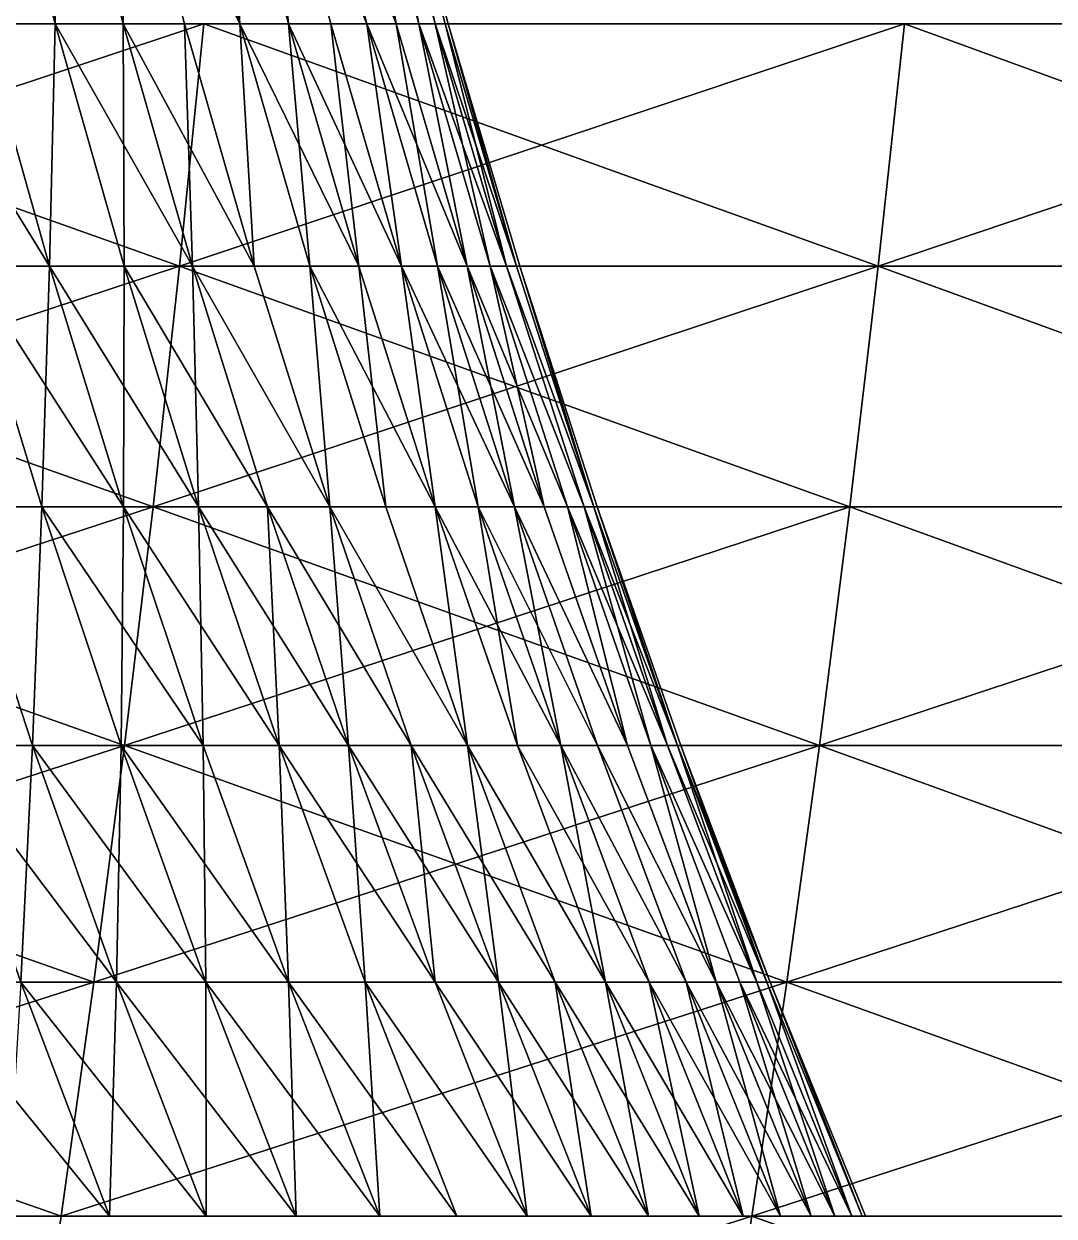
# Model space of a CAD drawing. Header units: millimetres. Extents: x -3250 to 6200, y -3250 to 3250.
# Drawn here: x 4596.4 to 4677.7, y -310.7 to -216.7 of the extents above; entities that cross this region are included whole.
import ezdxf

# ---------------------------------------------------------------- set-up
doc = ezdxf.new("R2010")
doc.units = ezdxf.units.MM
doc.header["$MEASUREMENT"] = 0
doc.layers.add('MESH_3D', color=2, linetype='CONTINUOUS')

msp = doc.modelspace()

# ---------------------------------------------------------------- linework, layer by layer
at = {"layer": 'MESH_3D'}
for points in [[(4593.03, -216.672, 2555.383), (4598.882, -216.672, 2575.229), (4593.913, -197.406, 2576.628)], [(4598.882, -216.672, 2575.229), (4599.235, -197.406, 2596.49), (4593.913, -197.406, 2576.628)], [(4598.882, -216.672, 2575.229), (4604.238, -216.672, 2595.216), (4599.235, -197.406, 2596.49)], [(4604.238, -216.672, 2595.216), (4604.06, -197.406, 2616.478), (4599.235, -197.406, 2596.49)], [(4604.06, -197.406, 2616.478), (4613.446, -216.672, 2635.558), (4608.386, -197.406, 2636.581)], [(4609.093, -216.672, 2615.33), (4613.446, -216.672, 2635.558), (4604.06, -197.406, 2616.478)], [(4604.238, -216.672, 2595.216), (4609.093, -216.672, 2615.33), (4604.06, -197.406, 2616.478)], [(4613.446, -216.672, 2635.558), (4612.209, -197.406, 2656.786), (4608.386, -197.406, 2636.581)], [(4617.293, -216.672, 2655.889), (4615.527, -197.406, 2677.079), (4612.209, -197.406, 2656.786)], [(4613.446, -216.672, 2635.558), (4617.293, -216.672, 2655.889), (4612.209, -197.406, 2656.786)], [(4615.527, -197.406, 2677.079), (4623.46, -216.672, 2696.807), (4618.338, -197.406, 2697.449)], [(4620.631, -216.672, 2676.31), (4623.46, -216.672, 2696.807), (4615.527, -197.406, 2677.079)], [(4617.293, -216.672, 2655.889), (4620.631, -216.672, 2676.31), (4615.527, -197.406, 2677.079)], [(4618.338, -197.406, 2697.449), (4625.777, -216.672, 2717.369), (4620.64, -197.406, 2717.883)], [(4623.46, -216.672, 2696.807), (4625.777, -216.672, 2717.369), (4618.338, -197.406, 2697.449)], [(4625.777, -216.672, 2717.369), (4622.432, -197.406, 2738.367), (4620.64, -197.406, 2717.883)], [(4627.58, -216.672, 2737.981), (4623.713, -197.406, 2758.89), (4622.432, -197.406, 2738.367)], [(4625.777, -216.672, 2717.369), (4627.58, -216.672, 2737.981), (4622.432, -197.406, 2738.367)], [(4628.869, -216.672, 2758.633), (4624.482, -197.406, 2779.439), (4623.713, -197.406, 2758.89)], [(4627.58, -216.672, 2737.981), (4628.869, -216.672, 2758.633), (4623.713, -197.406, 2758.89)], [(4629.643, -216.672, 2779.31), (4624.738, -197.406, 2800), (4624.482, -197.406, 2779.439)], [(4628.869, -216.672, 2758.633), (4629.643, -216.672, 2779.31), (4624.482, -197.406, 2779.439)], [(4629.643, -216.672, 2779.31), (4629.901, -216.672, 2800), (4624.738, -197.406, 2800)], [(4629.901, -216.672, 23900), (4624.738, -197.406, 2800), (4629.901, -216.672, 2800)], [(4554.845, -216.672, 553.318), (4608.692, -235.804, 578.136), (4553.048, -235.804, 558.665)], [(4610.622, -216.672, 26127.165), (4554.845, -216.672, 26146.682), (4553.048, -235.804, 26141.335)], [(4610.622, -216.672, 26127.165), (4553.048, -235.804, 26141.335), (4608.692, -235.804, 26121.864)], [(4554.845, -216.672, 553.318), (4610.622, -216.672, 572.835), (4608.692, -235.804, 578.136)], [(4598.421, -235.804, 24146.28), (4592.033, -235.804, 24166.109), (4586.685, -216.672, 24164.312)], [(4598.421, -235.804, 24146.28), (4586.685, -216.672, 24164.312), (4593.03, -216.672, 24144.617)], [(4592.033, -235.804, 2533.891), (4598.421, -235.804, 2553.72), (4593.03, -216.672, 2555.383)], [(4598.421, -235.804, 2553.72), (4598.882, -216.672, 2575.229), (4593.03, -216.672, 2555.383)], [(4598.882, -216.672, 24124.771), (4598.421, -235.804, 24146.28), (4593.03, -216.672, 24144.617)], [(4598.421, -235.804, 2553.72), (4604.313, -235.804, 2573.701), (4598.882, -216.672, 2575.229)], [(4604.313, -235.804, 24126.299), (4598.421, -235.804, 24146.28), (4598.882, -216.672, 24124.771)], [(4604.313, -235.804, 2573.701), (4604.238, -216.672, 2595.216), (4598.882, -216.672, 2575.229)], [(4609.705, -235.804, 24106.176), (4604.313, -235.804, 24126.299), (4598.882, -216.672, 24124.771)], [(4609.705, -235.804, 24106.176), (4598.882, -216.672, 24124.771), (4604.238, -216.672, 24104.784)], [(4609.705, -235.804, 2593.824), (4609.093, -216.672, 2615.33), (4604.238, -216.672, 2595.216)], [(4604.313, -235.804, 2573.701), (4609.705, -235.804, 2593.824), (4604.238, -216.672, 2595.216)], [(4614.593, -235.804, 24085.926), (4609.705, -235.804, 24106.176), (4604.238, -216.672, 24104.784)], [(4614.593, -235.804, 24085.926), (4604.238, -216.672, 24104.784), (4609.093, -216.672, 24084.67)], [(4610.622, -216.672, 572.835), (4663.834, -235.804, 598.988), (4608.692, -235.804, 578.136)], [(4665.895, -216.672, 26106.263), (4610.622, -216.672, 26127.165), (4608.692, -235.804, 26121.864)], [(4665.895, -216.672, 26106.263), (4608.692, -235.804, 26121.864), (4663.834, -235.804, 26101.012)], [(4614.593, -235.804, 2614.074), (4613.446, -216.672, 2635.558), (4609.093, -216.672, 2615.33)], [(4609.705, -235.804, 2593.824), (4614.593, -235.804, 2614.074), (4609.093, -216.672, 2615.33)], [(4613.446, -216.672, 24064.442), (4614.593, -235.804, 24085.926), (4609.093, -216.672, 24084.67)], [(4610.622, -216.672, 572.835), (4665.895, -216.672, 593.737), (4663.834, -235.804, 598.988)], [(4618.975, -235.804, 2634.441), (4617.293, -216.672, 2655.889), (4613.446, -216.672, 2635.558)], [(4614.593, -235.804, 2614.074), (4618.975, -235.804, 2634.441), (4613.446, -216.672, 2635.558)], [(4618.975, -235.804, 24065.559), (4614.593, -235.804, 24085.926), (4613.446, -216.672, 24064.442)], [(4622.848, -235.804, 24045.09), (4613.446, -216.672, 24064.442), (4617.293, -216.672, 24044.111)], [(4622.848, -235.804, 24045.09), (4618.975, -235.804, 24065.559), (4613.446, -216.672, 24064.442)], [(4617.293, -216.672, 2655.889), (4626.209, -235.804, 2675.469), (4620.631, -216.672, 2676.31)], [(4622.848, -235.804, 2654.91), (4626.209, -235.804, 2675.469), (4617.293, -216.672, 2655.889)], [(4618.975, -235.804, 2634.441), (4622.848, -235.804, 2654.91), (4617.293, -216.672, 2655.889)], [(4620.631, -216.672, 24023.69), (4622.848, -235.804, 24045.09), (4617.293, -216.672, 24044.111)], [(4626.209, -235.804, 2675.469), (4623.46, -216.672, 2696.807), (4620.631, -216.672, 2676.31)], [(4626.209, -235.804, 24024.531), (4622.848, -235.804, 24045.09), (4620.631, -216.672, 24023.69)], [(4623.46, -216.672, 24003.193), (4626.209, -235.804, 24024.531), (4620.631, -216.672, 24023.69)], [(4629.057, -235.804, 2696.106), (4625.777, -216.672, 2717.369), (4623.46, -216.672, 2696.807)], [(4626.209, -235.804, 2675.469), (4629.057, -235.804, 2696.106), (4623.46, -216.672, 2696.807)], [(4629.057, -235.804, 24003.894), (4626.209, -235.804, 24024.531), (4623.46, -216.672, 24003.193)], [(4631.39, -235.804, 23983.193), (4623.46, -216.672, 24003.193), (4625.777, -216.672, 23982.631)], [(4631.39, -235.804, 23983.193), (4629.057, -235.804, 24003.894), (4623.46, -216.672, 24003.193)], [(4631.39, -235.804, 2716.807), (4627.58, -216.672, 2737.981), (4625.777, -216.672, 2717.369)], [(4629.057, -235.804, 2696.106), (4631.39, -235.804, 2716.807), (4625.777, -216.672, 2717.369)], [(4627.58, -216.672, 23962.019), (4631.39, -235.804, 23983.193), (4625.777, -216.672, 23982.631)], [(4633.205, -235.804, 2737.56), (4628.869, -216.672, 2758.633), (4627.58, -216.672, 2737.981)], [(4631.39, -235.804, 2716.807), (4633.205, -235.804, 2737.56), (4627.58, -216.672, 2737.981)], [(4633.205, -235.804, 23962.44), (4631.39, -235.804, 23983.193), (4627.58, -216.672, 23962.019)], [(4634.503, -235.804, 23941.648), (4633.205, -235.804, 23962.44), (4627.58, -216.672, 23962.019)], [(4634.503, -235.804, 23941.648), (4627.58, -216.672, 23962.019), (4628.869, -216.672, 23941.367)], [(4634.503, -235.804, 2758.352), (4629.643, -216.672, 2779.31), (4628.869, -216.672, 2758.633)], [(4633.205, -235.804, 2737.56), (4634.503, -235.804, 2758.352), (4628.869, -216.672, 2758.633)], [(4635.282, -235.804, 23920.831), (4634.503, -235.804, 23941.648), (4628.869, -216.672, 23941.367)], [(4635.282, -235.804, 23920.831), (4628.869, -216.672, 23941.367), (4629.643, -216.672, 23920.69)], [(4635.282, -235.804, 2779.169), (4629.901, -216.672, 2800), (4629.643, -216.672, 2779.31)], [(4634.503, -235.804, 2758.352), (4635.282, -235.804, 2779.169), (4629.643, -216.672, 2779.31)], [(4635.282, -235.804, 23920.831), (4629.643, -216.672, 23920.69), (4629.901, -216.672, 23900)], [(4635.282, -235.804, 2779.169), (4635.542, -235.804, 2800), (4629.901, -216.672, 2800)], [(4635.542, -235.804, 23900), (4629.901, -216.672, 2800), (4635.542, -235.804, 2800)], [(4635.542, -235.804, 23900), (4629.901, -216.672, 23900), (4629.901, -216.672, 2800)], [(4635.282, -235.804, 23920.831), (4629.901, -216.672, 23900), (4635.542, -235.804, 23900)], [(4665.895, -216.672, 593.737), (4718.438, -235.804, 621.208), (4663.834, -235.804, 598.988)], [(4720.629, -216.672, 26083.99), (4663.834, -235.804, 26101.012), (4718.438, -235.804, 26078.792)], [(4720.629, -216.672, 26083.99), (4665.895, -216.672, 26106.263), (4663.834, -235.804, 26101.012)], [(4665.895, -216.672, 593.737), (4720.629, -216.672, 616.01), (4718.438, -235.804, 621.208)], [(4553.048, -235.804, 558.665), (4606.6, -254.789, 583.884), (4551.1, -254.789, 564.463)], [(4608.692, -235.804, 26121.864), (4551.1, -254.789, 26135.537), (4606.6, -254.789, 26116.116)], [(4608.692, -235.804, 26121.864), (4553.048, -235.804, 26141.335), (4551.1, -254.789, 26135.537)], [(4553.048, -235.804, 558.665), (4608.692, -235.804, 578.136), (4606.6, -254.789, 583.884)], [(4590.9, -254.789, 2512.136), (4597.831, -254.789, 2531.943), (4592.033, -235.804, 2533.891)], [(4597.831, -254.789, 24168.057), (4590.9, -254.789, 24187.864), (4592.033, -235.804, 24166.109)], [(4597.831, -254.789, 2531.943), (4598.421, -235.804, 2553.72), (4592.033, -235.804, 2533.891)], [(4604.266, -254.789, 24148.083), (4597.831, -254.789, 24168.057), (4592.033, -235.804, 24166.109)], [(4604.266, -254.789, 24148.083), (4592.033, -235.804, 24166.109), (4598.421, -235.804, 24146.28)], [(4597.831, -254.789, 2531.943), (4604.266, -254.789, 2551.917), (4598.421, -235.804, 2553.72)], [(4598.421, -235.804, 2553.72), (4610.201, -254.789, 2572.045), (4604.313, -235.804, 2573.701)], [(4604.266, -254.789, 2551.917), (4610.201, -254.789, 2572.045), (4598.421, -235.804, 2553.72)], [(4604.313, -235.804, 24126.299), (4604.266, -254.789, 24148.083), (4598.421, -235.804, 24146.28)], [(4610.201, -254.789, 24127.955), (4604.266, -254.789, 24148.083), (4604.313, -235.804, 24126.299)], [(4610.201, -254.789, 2572.045), (4609.705, -235.804, 2593.824), (4604.313, -235.804, 2573.701)], [(4615.632, -254.789, 24107.685), (4610.201, -254.789, 24127.955), (4604.313, -235.804, 24126.299)], [(4615.632, -254.789, 24107.685), (4604.313, -235.804, 24126.299), (4609.705, -235.804, 24106.176)], [(4608.692, -235.804, 578.136), (4661.599, -254.789, 604.681), (4606.6, -254.789, 583.884)], [(4663.834, -235.804, 26101.012), (4606.6, -254.789, 26116.116), (4661.599, -254.789, 26095.319)], [(4663.834, -235.804, 26101.012), (4608.692, -235.804, 26121.864), (4606.6, -254.789, 26116.116)], [(4608.692, -235.804, 578.136), (4663.834, -235.804, 598.988), (4661.599, -254.789, 604.681)], [(4609.705, -235.804, 2593.824), (4620.556, -254.789, 2612.713), (4614.593, -235.804, 2614.074)], [(4615.632, -254.789, 2592.315), (4620.556, -254.789, 2612.713), (4609.705, -235.804, 2593.824)], [(4610.201, -254.789, 2572.045), (4615.632, -254.789, 2592.315), (4609.705, -235.804, 2593.824)], [(4620.556, -254.789, 24087.287), (4615.632, -254.789, 24107.685), (4609.705, -235.804, 24106.176)], [(4620.556, -254.789, 24087.287), (4609.705, -235.804, 24106.176), (4614.593, -235.804, 24085.926)], [(4620.556, -254.789, 2612.713), (4618.975, -235.804, 2634.441), (4614.593, -235.804, 2614.074)], [(4618.975, -235.804, 24065.559), (4620.556, -254.789, 24087.287), (4614.593, -235.804, 24085.926)], [(4624.97, -254.789, 2633.229), (4622.848, -235.804, 2654.91), (4618.975, -235.804, 2634.441)], [(4620.556, -254.789, 2612.713), (4624.97, -254.789, 2633.229), (4618.975, -235.804, 2634.441)], [(4624.97, -254.789, 24066.771), (4620.556, -254.789, 24087.287), (4618.975, -235.804, 24065.559)], [(4628.871, -254.789, 24046.152), (4618.975, -235.804, 24065.559), (4622.848, -235.804, 24045.09)], [(4628.871, -254.789, 24046.152), (4624.97, -254.789, 24066.771), (4618.975, -235.804, 24065.559)], [(4628.871, -254.789, 2653.848), (4626.209, -235.804, 2675.469), (4622.848, -235.804, 2654.91)], [(4624.97, -254.789, 2633.229), (4628.871, -254.789, 2653.848), (4622.848, -235.804, 2654.91)], [(4626.209, -235.804, 24024.531), (4628.871, -254.789, 24046.152), (4622.848, -235.804, 24045.09)], [(4632.257, -254.789, 2674.557), (4629.057, -235.804, 2696.106), (4626.209, -235.804, 2675.469)], [(4628.871, -254.789, 2653.848), (4632.257, -254.789, 2674.557), (4626.209, -235.804, 2675.469)], [(4632.257, -254.789, 24025.443), (4628.871, -254.789, 24046.152), (4626.209, -235.804, 24024.531)], [(4635.126, -254.789, 24004.655), (4626.209, -235.804, 24024.531), (4629.057, -235.804, 24003.894)], [(4635.126, -254.789, 24004.655), (4632.257, -254.789, 24025.443), (4626.209, -235.804, 24024.531)], [(4635.126, -254.789, 2695.345), (4631.39, -235.804, 2716.807), (4629.057, -235.804, 2696.106)], [(4632.257, -254.789, 2674.557), (4635.126, -254.789, 2695.345), (4629.057, -235.804, 2696.106)], [(4637.476, -254.789, 23983.802), (4629.057, -235.804, 24003.894), (4631.39, -235.804, 23983.193)], [(4637.476, -254.789, 23983.802), (4635.126, -254.789, 24004.655), (4629.057, -235.804, 24003.894)], [(4637.476, -254.789, 2716.198), (4633.205, -235.804, 2737.56), (4631.39, -235.804, 2716.807)], [(4635.126, -254.789, 2695.345), (4637.476, -254.789, 2716.198), (4631.39, -235.804, 2716.807)], [(4639.305, -254.789, 23962.897), (4631.39, -235.804, 23983.193), (4633.205, -235.804, 23962.44)], [(4639.305, -254.789, 23962.897), (4637.476, -254.789, 23983.802), (4631.39, -235.804, 23983.193)], [(4633.205, -235.804, 2737.56), (4640.612, -254.789, 2758.047), (4634.503, -235.804, 2758.352)], [(4639.305, -254.789, 2737.103), (4640.612, -254.789, 2758.047), (4633.205, -235.804, 2737.56)], [(4637.476, -254.789, 2716.198), (4639.305, -254.789, 2737.103), (4633.205, -235.804, 2737.56)], [(4640.612, -254.789, 23941.953), (4639.305, -254.789, 23962.897), (4633.205, -235.804, 23962.44)], [(4640.612, -254.789, 23941.953), (4633.205, -235.804, 23962.44), (4634.503, -235.804, 23941.648)], [(4634.503, -235.804, 2758.352), (4641.397, -254.789, 2779.017), (4635.282, -235.804, 2779.169)], [(4640.612, -254.789, 2758.047), (4641.397, -254.789, 2779.017), (4634.503, -235.804, 2758.352)], [(4641.397, -254.789, 23920.983), (4640.612, -254.789, 23941.953), (4634.503, -235.804, 23941.648)], [(4641.397, -254.789, 23920.983), (4634.503, -235.804, 23941.648), (4635.282, -235.804, 23920.831)], [(4641.397, -254.789, 2779.017), (4635.542, -235.804, 2800), (4635.282, -235.804, 2779.169)], [(4641.397, -254.789, 23920.983), (4635.282, -235.804, 23920.831), (4635.542, -235.804, 23900)], [(4641.397, -254.789, 2779.017), (4641.658, -254.789, 2800), (4635.542, -235.804, 2800)], [(4635.542, -235.804, 23900), (4635.542, -235.804, 2800), (4641.658, -254.789, 2800)], [(4641.658, -254.789, 23900), (4635.542, -235.804, 23900), (4641.658, -254.789, 2800)], [(4641.397, -254.789, 23920.983), (4635.542, -235.804, 23900), (4641.658, -254.789, 23900)], [(4663.834, -235.804, 598.988), (4716.062, -254.789, 626.844), (4661.599, -254.789, 604.681)], [(4716.062, -254.789, 26073.156), (4663.834, -235.804, 26101.012), (4661.599, -254.789, 26095.319)], [(4663.834, -235.804, 598.988), (4718.438, -235.804, 621.208), (4716.062, -254.789, 626.844)], [(4718.438, -235.804, 26078.792), (4663.834, -235.804, 26101.012), (4716.062, -254.789, 26073.156)], [(4551.1, -254.789, 564.463), (4604.347, -273.616, 590.074), (4549.002, -273.616, 570.708)], [(4606.6, -254.789, 26116.116), (4551.1, -254.789, 26135.537), (4549.002, -273.616, 26129.292)], [(4606.6, -254.789, 26116.116), (4549.002, -273.616, 26129.292), (4604.347, -273.616, 26109.926)], [(4551.1, -254.789, 564.463), (4606.6, -254.789, 583.884), (4604.347, -273.616, 590.074)], [(4589.61, -273.616, 2490.101), (4597.09, -273.616, 2509.883), (4590.9, -254.789, 2512.136)], [(4597.09, -273.616, 24190.117), (4589.61, -273.616, 24209.899), (4590.9, -254.789, 24187.864)], [(4597.09, -273.616, 2509.883), (4597.831, -254.789, 2531.943), (4590.9, -254.789, 2512.136)], [(4597.831, -254.789, 24168.057), (4597.09, -273.616, 24190.117), (4590.9, -254.789, 24187.864)], [(4597.09, -273.616, 2509.883), (4604.075, -273.616, 2529.845), (4597.831, -254.789, 2531.943)], [(4604.075, -273.616, 24170.155), (4597.09, -273.616, 24190.117), (4597.831, -254.789, 24168.057)], [(4604.075, -273.616, 2529.845), (4604.266, -254.789, 2551.917), (4597.831, -254.789, 2531.943)], [(4610.561, -273.616, 24150.025), (4604.075, -273.616, 24170.155), (4597.831, -254.789, 24168.057)], [(4610.561, -273.616, 24150.025), (4597.831, -254.789, 24168.057), (4604.266, -254.789, 24148.083)], [(4604.075, -273.616, 2529.845), (4610.561, -273.616, 2549.975), (4604.266, -254.789, 2551.917)], [(4604.266, -254.789, 2551.917), (4616.542, -273.616, 2570.261), (4610.201, -254.789, 2572.045)], [(4610.561, -273.616, 2549.975), (4616.542, -273.616, 2570.261), (4604.266, -254.789, 2551.917)], [(4610.201, -254.789, 24127.955), (4610.561, -273.616, 24150.025), (4604.266, -254.789, 24148.083)], [(4604.347, -273.616, 590.074), (4661.599, -254.789, 604.681), (4659.192, -273.616, 610.814)], [(4606.6, -254.789, 583.884), (4661.599, -254.789, 604.681), (4604.347, -273.616, 590.074)], [(4659.192, -273.616, 26089.186), (4606.6, -254.789, 26116.116), (4604.347, -273.616, 26109.926)], [(4661.599, -254.789, 26095.319), (4606.6, -254.789, 26116.116), (4659.192, -273.616, 26089.186)], [(4616.542, -273.616, 2570.261), (4615.632, -254.789, 2592.315), (4610.201, -254.789, 2572.045)], [(4616.542, -273.616, 24129.739), (4610.561, -273.616, 24150.025), (4610.201, -254.789, 24127.955)], [(4622.016, -273.616, 24109.311), (4610.201, -254.789, 24127.955), (4615.632, -254.789, 24107.685)], [(4622.016, -273.616, 24109.311), (4616.542, -273.616, 24129.739), (4610.201, -254.789, 24127.955)], [(4622.016, -273.616, 2590.689), (4620.556, -254.789, 2612.713), (4615.632, -254.789, 2592.315)], [(4616.542, -273.616, 2570.261), (4622.016, -273.616, 2590.689), (4615.632, -254.789, 2592.315)], [(4626.979, -273.616, 24088.752), (4622.016, -273.616, 24109.311), (4615.632, -254.789, 24107.685)], [(4626.979, -273.616, 24088.752), (4615.632, -254.789, 24107.685), (4620.556, -254.789, 24087.287)], [(4620.556, -254.789, 2612.713), (4631.427, -273.616, 2631.923), (4624.97, -254.789, 2633.229)], [(4626.979, -273.616, 2611.248), (4631.427, -273.616, 2631.923), (4620.556, -254.789, 2612.713)], [(4622.016, -273.616, 2590.689), (4626.979, -273.616, 2611.248), (4620.556, -254.789, 2612.713)], [(4631.427, -273.616, 24068.077), (4626.979, -273.616, 24088.752), (4620.556, -254.789, 24087.287)], [(4631.427, -273.616, 24068.077), (4620.556, -254.789, 24087.287), (4624.97, -254.789, 24066.771)], [(4631.427, -273.616, 2631.923), (4628.871, -254.789, 2653.848), (4624.97, -254.789, 2633.229)], [(4628.871, -254.789, 24046.152), (4631.427, -273.616, 24068.077), (4624.97, -254.789, 24066.771)], [(4635.359, -273.616, 2652.704), (4632.257, -254.789, 2674.557), (4628.871, -254.789, 2653.848)], [(4631.427, -273.616, 2631.923), (4635.359, -273.616, 2652.704), (4628.871, -254.789, 2653.848)], [(4635.359, -273.616, 24047.296), (4631.427, -273.616, 24068.077), (4628.871, -254.789, 24046.152)], [(4638.772, -273.616, 24026.424), (4635.359, -273.616, 24047.296), (4628.871, -254.789, 24046.152)], [(4638.772, -273.616, 24026.424), (4628.871, -254.789, 24046.152), (4632.257, -254.789, 24025.443)], [(4632.257, -254.789, 2674.557), (4641.663, -273.616, 2694.526), (4635.126, -254.789, 2695.345)], [(4638.772, -273.616, 2673.576), (4641.663, -273.616, 2694.526), (4632.257, -254.789, 2674.557)], [(4635.359, -273.616, 2652.704), (4638.772, -273.616, 2673.576), (4632.257, -254.789, 2674.557)], [(4635.126, -254.789, 24004.655), (4638.772, -273.616, 24026.424), (4632.257, -254.789, 24025.443)], [(4635.126, -254.789, 2695.345), (4644.031, -273.616, 2715.542), (4637.476, -254.789, 2716.198)], [(4641.663, -273.616, 2694.526), (4644.031, -273.616, 2715.542), (4635.126, -254.789, 2695.345)], [(4641.663, -273.616, 24005.474), (4638.772, -273.616, 24026.424), (4635.126, -254.789, 24004.655)], [(4644.031, -273.616, 23984.458), (4635.126, -254.789, 24004.655), (4637.476, -254.789, 23983.802)], [(4644.031, -273.616, 23984.458), (4641.663, -273.616, 24005.474), (4635.126, -254.789, 24004.655)], [(4644.031, -273.616, 2715.542), (4639.305, -254.789, 2737.103), (4637.476, -254.789, 2716.198)], [(4639.305, -254.789, 23962.897), (4644.031, -273.616, 23984.458), (4637.476, -254.789, 23983.802)], [(4645.874, -273.616, 2736.611), (4640.612, -254.789, 2758.047), (4639.305, -254.789, 2737.103)], [(4644.031, -273.616, 2715.542), (4645.874, -273.616, 2736.611), (4639.305, -254.789, 2737.103)], [(4645.874, -273.616, 23963.389), (4644.031, -273.616, 23984.458), (4639.305, -254.789, 23962.897)], [(4647.191, -273.616, 23942.282), (4645.874, -273.616, 23963.389), (4639.305, -254.789, 23962.897)], [(4647.191, -273.616, 23942.282), (4639.305, -254.789, 23962.897), (4640.612, -254.789, 23941.953)], [(4647.191, -273.616, 2757.718), (4641.397, -254.789, 2779.017), (4640.612, -254.789, 2758.047)], [(4645.874, -273.616, 2736.611), (4647.191, -273.616, 2757.718), (4640.612, -254.789, 2758.047)], [(4647.982, -273.616, 23921.147), (4647.191, -273.616, 23942.282), (4640.612, -254.789, 23941.953)], [(4647.982, -273.616, 23921.147), (4640.612, -254.789, 23941.953), (4641.397, -254.789, 23920.983)], [(4647.982, -273.616, 2778.853), (4641.658, -254.789, 2800), (4641.397, -254.789, 2779.017)], [(4647.191, -273.616, 2757.718), (4647.982, -273.616, 2778.853), (4641.397, -254.789, 2779.017)], [(4647.982, -273.616, 23921.147), (4641.397, -254.789, 23920.983), (4641.658, -254.789, 23900)], [(4647.982, -273.616, 2778.853), (4648.246, -273.616, 2800), (4641.658, -254.789, 2800)], [(4648.246, -273.616, 23900), (4641.658, -254.789, 2800), (4648.246, -273.616, 2800)], [(4648.246, -273.616, 23900), (4641.658, -254.789, 23900), (4641.658, -254.789, 2800)], [(4647.982, -273.616, 23921.147), (4641.658, -254.789, 23900), (4648.246, -273.616, 23900)], [(4661.599, -254.789, 604.681), (4713.503, -273.616, 632.915), (4659.192, -273.616, 610.814)], [(4716.062, -254.789, 26073.156), (4659.192, -273.616, 26089.186), (4713.503, -273.616, 26067.085)], [(4716.062, -254.789, 26073.156), (4661.599, -254.789, 26095.319), (4659.192, -273.616, 26089.186)], [(4661.599, -254.789, 604.681), (4716.062, -254.789, 626.844), (4713.503, -273.616, 632.915)], [(4549.002, -273.616, 570.708), (4601.934, -292.273, 596.704), (4546.755, -292.273, 577.396)], [(4604.347, -273.616, 26109.926), (4549.002, -273.616, 26129.292), (4546.755, -292.273, 26122.604)], [(4604.347, -273.616, 26109.926), (4546.755, -292.273, 26122.604), (4601.934, -292.273, 26103.296)], [(4549.002, -273.616, 570.708), (4604.347, -273.616, 590.074), (4601.934, -292.273, 596.704)], [(4596.177, -292.273, 2487.523), (4597.09, -273.616, 2509.883), (4589.61, -273.616, 2490.101)], [(4603.72, -292.273, 24192.53), (4596.177, -292.273, 24212.477), (4589.61, -273.616, 24209.899)], [(4603.72, -292.273, 24192.53), (4589.61, -273.616, 24209.899), (4597.09, -273.616, 24190.117)], [(4596.177, -292.273, 2487.523), (4603.72, -292.273, 2507.47), (4597.09, -273.616, 2509.883)], [(4603.72, -292.273, 2507.47), (4604.075, -273.616, 2529.845), (4597.09, -273.616, 2509.883)], [(4610.763, -292.273, 24172.402), (4603.72, -292.273, 24192.53), (4597.09, -273.616, 24190.117)], [(4610.763, -292.273, 24172.402), (4597.09, -273.616, 24190.117), (4604.075, -273.616, 24170.155)], [(4604.347, -273.616, 590.074), (4656.615, -292.273, 617.381), (4601.934, -292.273, 596.704)], [(4659.192, -273.616, 26089.186), (4604.347, -273.616, 26109.926), (4601.934, -292.273, 26103.296)], [(4659.192, -273.616, 26089.186), (4601.934, -292.273, 26103.296), (4656.615, -292.273, 26082.619)], [(4603.72, -292.273, 2507.47), (4610.763, -292.273, 2527.598), (4604.075, -273.616, 2529.845)], [(4610.763, -292.273, 2527.598), (4610.561, -273.616, 2549.975), (4604.075, -273.616, 2529.845)], [(4617.302, -292.273, 24152.104), (4610.763, -292.273, 24172.402), (4604.075, -273.616, 24170.155)], [(4617.302, -292.273, 24152.104), (4604.075, -273.616, 24170.155), (4610.561, -273.616, 24150.025)], [(4604.347, -273.616, 590.074), (4659.192, -273.616, 610.814), (4656.615, -292.273, 617.381)], [(4617.302, -292.273, 2547.896), (4616.542, -273.616, 2570.261), (4610.561, -273.616, 2549.975)], [(4610.763, -292.273, 2527.598), (4617.302, -292.273, 2547.896), (4610.561, -273.616, 2549.975)], [(4616.542, -273.616, 24129.739), (4617.302, -292.273, 24152.104), (4610.561, -273.616, 24150.025)], [(4623.333, -292.273, 2568.35), (4622.016, -273.616, 2590.689), (4616.542, -273.616, 2570.261)], [(4617.302, -292.273, 2547.896), (4623.333, -292.273, 2568.35), (4616.542, -273.616, 2570.261)], [(4623.333, -292.273, 24131.65), (4617.302, -292.273, 24152.104), (4616.542, -273.616, 24129.739)], [(4628.853, -292.273, 24111.052), (4616.542, -273.616, 24129.739), (4622.016, -273.616, 24109.311)], [(4628.853, -292.273, 24111.052), (4623.333, -292.273, 24131.65), (4616.542, -273.616, 24129.739)], [(4628.853, -292.273, 2588.948), (4626.979, -273.616, 2611.248), (4622.016, -273.616, 2590.689)], [(4623.333, -292.273, 2568.35), (4628.853, -292.273, 2588.948), (4622.016, -273.616, 2590.689)], [(4633.857, -292.273, 24090.322), (4622.016, -273.616, 24109.311), (4626.979, -273.616, 24088.752)], [(4633.857, -292.273, 24090.322), (4628.853, -292.273, 24111.052), (4622.016, -273.616, 24109.311)], [(4633.857, -292.273, 2609.678), (4631.427, -273.616, 2631.923), (4626.979, -273.616, 2611.248)], [(4628.853, -292.273, 2588.948), (4633.857, -292.273, 2609.678), (4626.979, -273.616, 2611.248)], [(4638.343, -292.273, 24069.475), (4633.857, -292.273, 24090.322), (4626.979, -273.616, 24088.752)], [(4638.343, -292.273, 24069.475), (4626.979, -273.616, 24088.752), (4631.427, -273.616, 24068.077)], [(4631.427, -273.616, 2631.923), (4642.307, -292.273, 2651.479), (4635.359, -273.616, 2652.704)], [(4638.343, -292.273, 2630.525), (4642.307, -292.273, 2651.479), (4631.427, -273.616, 2631.923)], [(4633.857, -292.273, 2609.678), (4638.343, -292.273, 2630.525), (4631.427, -273.616, 2631.923)], [(4642.307, -292.273, 24048.521), (4638.343, -292.273, 24069.475), (4631.427, -273.616, 24068.077)], [(4642.307, -292.273, 24048.521), (4631.427, -273.616, 24068.077), (4635.359, -273.616, 24047.296)], [(4642.307, -292.273, 2651.479), (4638.772, -273.616, 2673.576), (4635.359, -273.616, 2652.704)], [(4645.748, -292.273, 24027.476), (4635.359, -273.616, 24047.296), (4638.772, -273.616, 24026.424)], [(4645.748, -292.273, 24027.476), (4642.307, -292.273, 24048.521), (4635.359, -273.616, 24047.296)], [(4638.772, -273.616, 2673.576), (4648.663, -292.273, 2693.649), (4641.663, -273.616, 2694.526)], [(4645.748, -292.273, 2672.524), (4648.663, -292.273, 2693.649), (4638.772, -273.616, 2673.576)], [(4642.307, -292.273, 2651.479), (4645.748, -292.273, 2672.524), (4638.772, -273.616, 2673.576)], [(4648.663, -292.273, 24006.351), (4645.748, -292.273, 24027.476), (4638.772, -273.616, 24026.424)], [(4648.663, -292.273, 24006.351), (4638.772, -273.616, 24026.424), (4641.663, -273.616, 24005.474)], [(4641.663, -273.616, 2694.526), (4651.051, -292.273, 2714.84), (4644.031, -273.616, 2715.542)], [(4648.663, -292.273, 2693.649), (4651.051, -292.273, 2714.84), (4641.663, -273.616, 2694.526)], [(4651.051, -292.273, 23985.16), (4641.663, -273.616, 24005.474), (4644.031, -273.616, 23984.458)], [(4651.051, -292.273, 23985.16), (4648.663, -292.273, 24006.351), (4641.663, -273.616, 24005.474)], [(4651.051, -292.273, 2714.84), (4645.874, -273.616, 2736.611), (4644.031, -273.616, 2715.542)], [(4645.874, -273.616, 23963.389), (4651.051, -292.273, 23985.16), (4644.031, -273.616, 23984.458)], [(4645.874, -273.616, 2736.611), (4654.238, -292.273, 2757.367), (4647.191, -273.616, 2757.718)], [(4652.909, -292.273, 2736.083), (4654.238, -292.273, 2757.367), (4645.874, -273.616, 2736.611)], [(4651.051, -292.273, 2714.84), (4652.909, -292.273, 2736.083), (4645.874, -273.616, 2736.611)], [(4652.909, -292.273, 23963.917), (4651.051, -292.273, 23985.16), (4645.874, -273.616, 23963.389)], [(4654.238, -292.273, 23942.633), (4645.874, -273.616, 23963.389), (4647.191, -273.616, 23942.282)], [(4654.238, -292.273, 23942.633), (4652.909, -292.273, 23963.917), (4645.874, -273.616, 23963.389)], [(4654.238, -292.273, 2757.367), (4647.982, -273.616, 2778.853), (4647.191, -273.616, 2757.718)], [(4655.035, -292.273, 23921.323), (4654.238, -292.273, 23942.633), (4647.191, -273.616, 23942.282)], [(4655.035, -292.273, 23921.323), (4647.191, -273.616, 23942.282), (4647.982, -273.616, 23921.147)], [(4647.982, -273.616, 2778.853), (4655.301, -292.273, 2800), (4648.246, -273.616, 2800)], [(4655.035, -292.273, 2778.677), (4655.301, -292.273, 2800), (4647.982, -273.616, 2778.853)], [(4654.238, -292.273, 2757.367), (4655.035, -292.273, 2778.677), (4647.982, -273.616, 2778.853)], [(4655.035, -292.273, 23921.323), (4647.982, -273.616, 23921.147), (4648.246, -273.616, 23900)], [(4655.301, -292.273, 23900), (4648.246, -273.616, 2800), (4655.301, -292.273, 2800)], [(4655.301, -292.273, 23900), (4648.246, -273.616, 23900), (4648.246, -273.616, 2800)], [(4655.035, -292.273, 23921.323), (4648.246, -273.616, 23900), (4655.301, -292.273, 23900)], [(4656.615, -292.273, 617.381), (4713.503, -273.616, 632.915), (4710.763, -292.273, 639.416)], [(4659.192, -273.616, 610.814), (4713.503, -273.616, 632.915), (4656.615, -292.273, 617.381)], [(4710.763, -292.273, 26060.584), (4659.192, -273.616, 26089.186), (4656.615, -292.273, 26082.619)], [(4713.503, -273.616, 26067.085), (4659.192, -273.616, 26089.186), (4710.763, -292.273, 26060.584)], [(4546.755, -292.273, 577.396), (4599.363, -310.748, 603.768), (4544.361, -310.748, 584.522)], [(4601.934, -292.273, 26103.296), (4544.361, -310.748, 26115.478), (4599.363, -310.748, 26096.232)], [(4601.934, -292.273, 26103.296), (4546.755, -292.273, 26122.604), (4544.361, -310.748, 26115.478)], [(4546.755, -292.273, 577.396), (4601.934, -292.273, 596.704), (4599.363, -310.748, 603.768)], [(4603.176, -310.748, 24215.223), (4595.067, -310.748, 24235.149), (4588.14, -292.273, 24232.229)], [(4603.176, -310.748, 24215.223), (4588.14, -292.273, 24232.229), (4596.177, -292.273, 24212.477)], [(4595.067, -310.748, 2464.851), (4603.176, -310.748, 2484.777), (4596.177, -292.273, 2487.523)], [(4603.176, -310.748, 2484.777), (4603.72, -292.273, 2507.47), (4596.177, -292.273, 2487.523)], [(4610.785, -310.748, 24195.101), (4603.176, -310.748, 24215.223), (4596.177, -292.273, 24212.477)], [(4610.785, -310.748, 24195.101), (4596.177, -292.273, 24212.477), (4603.72, -292.273, 24192.53)], [(4599.363, -310.748, 603.768), (4656.615, -292.273, 617.381), (4653.868, -310.748, 624.38)], [(4601.934, -292.273, 596.704), (4656.615, -292.273, 617.381), (4599.363, -310.748, 603.768)], [(4656.615, -292.273, 26082.619), (4599.363, -310.748, 26096.232), (4653.868, -310.748, 26075.62)], [(4656.615, -292.273, 26082.619), (4601.934, -292.273, 26103.296), (4599.363, -310.748, 26096.232)], [(4603.176, -310.748, 2484.777), (4610.785, -310.748, 2504.899), (4603.72, -292.273, 2507.47)], [(4610.785, -310.748, 2504.899), (4610.763, -292.273, 2527.598), (4603.72, -292.273, 2507.47)], [(4617.89, -310.748, 24174.796), (4610.785, -310.748, 24195.101), (4603.72, -292.273, 24192.53)], [(4617.89, -310.748, 24174.796), (4603.72, -292.273, 24192.53), (4610.763, -292.273, 24172.402)], [(4617.89, -310.748, 2525.204), (4617.302, -292.273, 2547.896), (4610.763, -292.273, 2527.598)], [(4610.785, -310.748, 2504.899), (4617.89, -310.748, 2525.204), (4610.763, -292.273, 2527.598)], [(4624.486, -310.748, 24154.32), (4617.89, -310.748, 24174.796), (4610.763, -292.273, 24172.402)], [(4624.486, -310.748, 24154.32), (4610.763, -292.273, 24172.402), (4617.302, -292.273, 24152.104)], [(4624.486, -310.748, 2545.68), (4623.333, -292.273, 2568.35), (4617.302, -292.273, 2547.896)], [(4617.89, -310.748, 2525.204), (4624.486, -310.748, 2545.68), (4617.302, -292.273, 2547.896)], [(4630.571, -310.748, 24133.686), (4617.302, -292.273, 24152.104), (4623.333, -292.273, 24131.65)], [(4630.571, -310.748, 24133.686), (4624.486, -310.748, 24154.32), (4617.302, -292.273, 24152.104)], [(4623.333, -292.273, 2568.35), (4636.138, -310.748, 2587.093), (4628.853, -292.273, 2588.948)], [(4630.571, -310.748, 2566.314), (4636.138, -310.748, 2587.093), (4623.333, -292.273, 2568.35)], [(4624.486, -310.748, 2545.68), (4630.571, -310.748, 2566.314), (4623.333, -292.273, 2568.35)], [(4636.138, -310.748, 24112.907), (4630.571, -310.748, 24133.686), (4623.333, -292.273, 24131.65)], [(4636.138, -310.748, 24112.907), (4623.333, -292.273, 24131.65), (4628.853, -292.273, 24111.052)], [(4636.138, -310.748, 2587.093), (4633.857, -292.273, 2609.678), (4628.853, -292.273, 2588.948)], [(4641.186, -310.748, 24091.995), (4628.853, -292.273, 24111.052), (4633.857, -292.273, 24090.322)], [(4641.186, -310.748, 24091.995), (4636.138, -310.748, 24112.907), (4628.853, -292.273, 24111.052)], [(4633.857, -292.273, 2609.678), (4645.711, -310.748, 2629.036), (4638.343, -292.273, 2630.525)], [(4641.186, -310.748, 2608.005), (4645.711, -310.748, 2629.036), (4633.857, -292.273, 2609.678)], [(4636.138, -310.748, 2587.093), (4641.186, -310.748, 2608.005), (4633.857, -292.273, 2609.678)], [(4638.343, -292.273, 24069.475), (4641.186, -310.748, 24091.995), (4633.857, -292.273, 24090.322)], [(4645.711, -310.748, 2629.036), (4642.307, -292.273, 2651.479), (4638.343, -292.273, 2630.525)], [(4645.711, -310.748, 24070.964), (4641.186, -310.748, 24091.995), (4638.343, -292.273, 24069.475)], [(4649.711, -310.748, 24049.827), (4645.711, -310.748, 24070.964), (4638.343, -292.273, 24069.475)], [(4649.711, -310.748, 24049.827), (4638.343, -292.273, 24069.475), (4642.307, -292.273, 24048.521)], [(4649.711, -310.748, 2650.173), (4645.748, -292.273, 2672.524), (4642.307, -292.273, 2651.479)], [(4645.711, -310.748, 2629.036), (4649.711, -310.748, 2650.173), (4642.307, -292.273, 2651.479)], [(4653.182, -310.748, 24028.597), (4649.711, -310.748, 24049.827), (4642.307, -292.273, 24048.521)], [(4653.182, -310.748, 24028.597), (4642.307, -292.273, 24048.521), (4645.748, -292.273, 24027.476)], [(4653.182, -310.748, 2671.403), (4648.663, -292.273, 2693.649), (4645.748, -292.273, 2672.524)], [(4649.711, -310.748, 2650.173), (4653.182, -310.748, 2671.403), (4645.748, -292.273, 2672.524)], [(4656.123, -310.748, 24007.286), (4645.748, -292.273, 24027.476), (4648.663, -292.273, 24006.351)], [(4656.123, -310.748, 24007.286), (4653.182, -310.748, 24028.597), (4645.748, -292.273, 24027.476)], [(4656.123, -310.748, 2692.714), (4651.051, -292.273, 2714.84), (4648.663, -292.273, 2693.649)], [(4653.182, -310.748, 2671.403), (4656.123, -310.748, 2692.714), (4648.663, -292.273, 2693.649)], [(4658.531, -310.748, 23985.909), (4656.123, -310.748, 24007.286), (4648.663, -292.273, 24006.351)], [(4658.531, -310.748, 23985.909), (4648.663, -292.273, 24006.351), (4651.051, -292.273, 23985.16)], [(4658.531, -310.748, 2714.091), (4652.909, -292.273, 2736.083), (4651.051, -292.273, 2714.84)], [(4656.123, -310.748, 2692.714), (4658.531, -310.748, 2714.091), (4651.051, -292.273, 2714.84)], [(4660.406, -310.748, 23964.479), (4651.051, -292.273, 23985.16), (4652.909, -292.273, 23963.917)], [(4660.406, -310.748, 23964.479), (4658.531, -310.748, 23985.909), (4651.051, -292.273, 23985.16)], [(4660.406, -310.748, 2735.521), (4654.238, -292.273, 2757.367), (4652.909, -292.273, 2736.083)], [(4658.531, -310.748, 2714.091), (4660.406, -310.748, 2735.521), (4652.909, -292.273, 2736.083)], [(4661.746, -310.748, 23943.008), (4652.909, -292.273, 23963.917), (4654.238, -292.273, 23942.633)], [(4661.746, -310.748, 23943.008), (4660.406, -310.748, 23964.479), (4652.909, -292.273, 23963.917)], [(4656.615, -292.273, 617.381), (4707.842, -310.748, 646.343), (4653.868, -310.748, 624.38)], [(4710.763, -292.273, 26060.584), (4656.615, -292.273, 26082.619), (4653.868, -310.748, 26075.62)], [(4710.763, -292.273, 26060.584), (4653.868, -310.748, 26075.62), (4707.842, -310.748, 26053.657)], [(4661.746, -310.748, 2756.992), (4655.035, -292.273, 2778.677), (4654.238, -292.273, 2757.367)], [(4660.406, -310.748, 2735.521), (4661.746, -310.748, 2756.992), (4654.238, -292.273, 2757.367)], [(4655.035, -292.273, 23921.323), (4661.746, -310.748, 23943.008), (4654.238, -292.273, 23942.633)], [(4662.551, -310.748, 2778.489), (4655.301, -292.273, 2800), (4655.035, -292.273, 2778.677)], [(4661.746, -310.748, 2756.992), (4662.551, -310.748, 2778.489), (4655.035, -292.273, 2778.677)], [(4662.551, -310.748, 23921.511), (4655.035, -292.273, 23921.323), (4655.301, -292.273, 23900)], [(4662.551, -310.748, 23921.511), (4661.746, -310.748, 23943.008), (4655.035, -292.273, 23921.323)], [(4662.551, -310.748, 2778.489), (4662.819, -310.748, 2800), (4655.301, -292.273, 2800)], [(4662.819, -310.748, 23900), (4655.301, -292.273, 2800), (4662.819, -310.748, 2800)], [(4662.819, -310.748, 23900), (4655.301, -292.273, 23900), (4655.301, -292.273, 2800)], [(4662.551, -310.748, 23921.511), (4655.301, -292.273, 23900), (4662.819, -310.748, 23900)], [(4656.615, -292.273, 617.381), (4710.763, -292.273, 639.416), (4707.842, -310.748, 646.343)], [(4544.361, -310.748, 584.522), (4596.635, -329.03, 611.264), (4541.821, -329.03, 592.083)], [(4544.361, -310.748, 584.522), (4599.363, -310.748, 603.768), (4596.635, -329.03, 611.264)], [(4596.635, -329.03, 611.264), (4653.868, -310.748, 624.38), (4650.954, -329.03, 631.805)], [(4599.363, -310.748, 603.768), (4653.868, -310.748, 624.38), (4596.635, -329.03, 611.264)], [(4653.868, -310.748, 624.38), (4704.744, -329.03, 653.693), (4650.954, -329.03, 631.805)], [(4653.868, -310.748, 624.38), (4707.842, -310.748, 646.343), (4704.744, -329.03, 653.693)]]:
    msp.add_3dface(points, dxfattribs=at)

doc.saveas('drawing.dxf')
